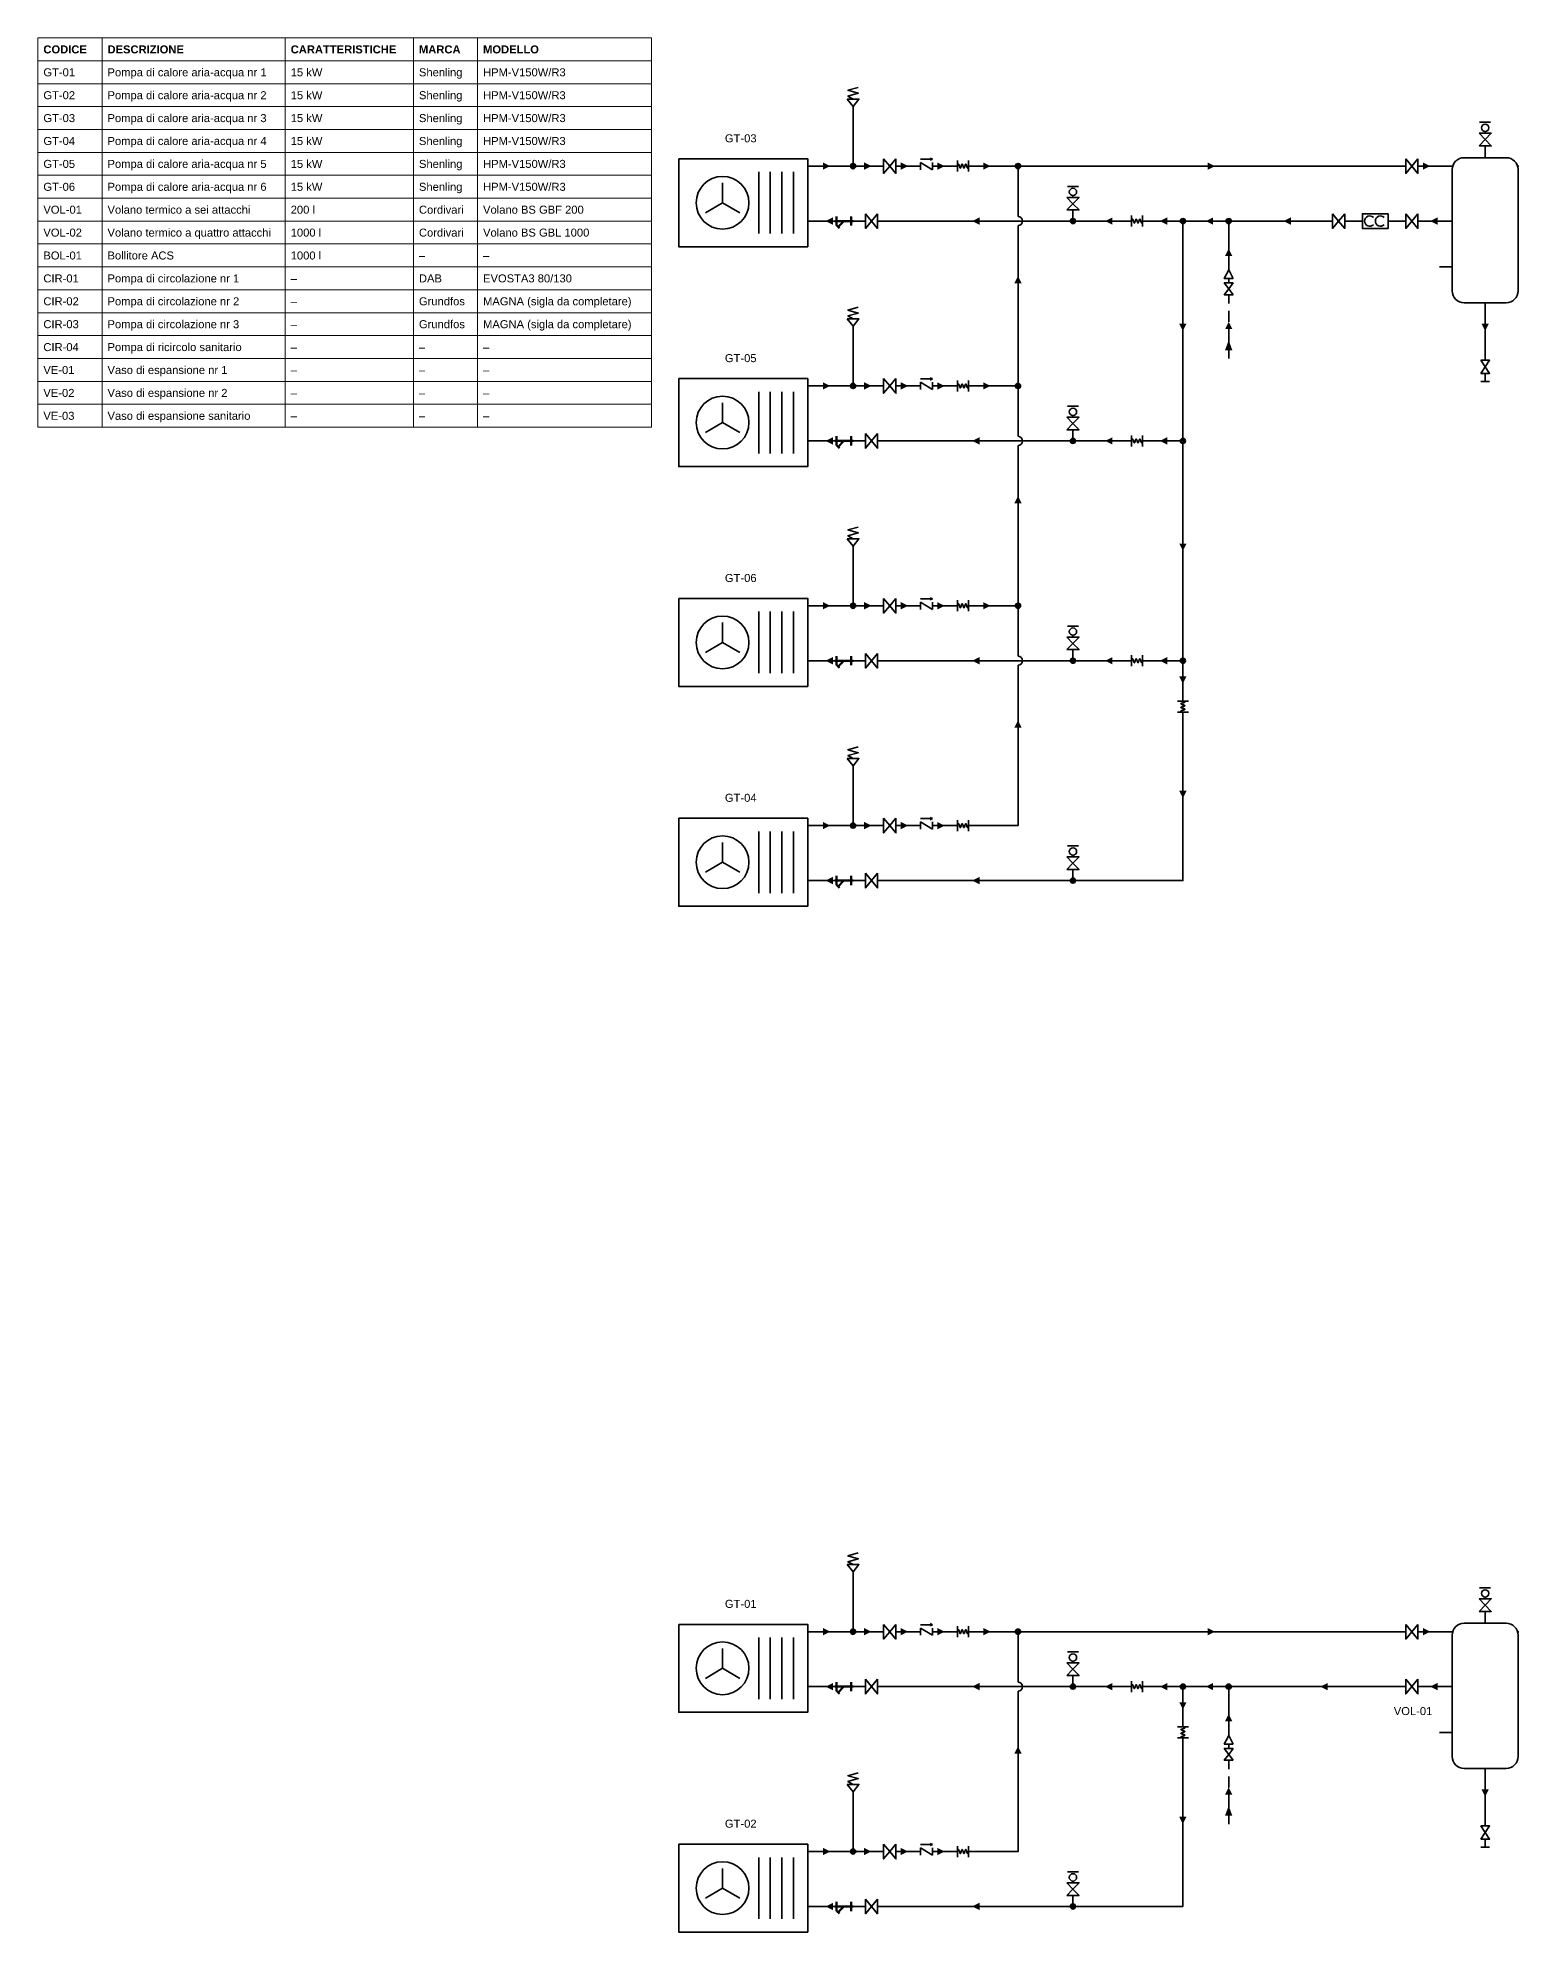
# Model space of a CAD drawing. Header units: millimetres. Extents: x 10 to 831, y 46 to 578.
# Drawn here: x 10 to 412, y 61 to 578 of the extents above; entities that cross this region are included whole.
import ezdxf

# ---------------------------------------------------------------- set-up
doc = ezdxf.new("R2010")
doc.units = ezdxf.units.MM
doc.linetypes.add('NOVEC_TRATTO_3_2', pattern=[5, 3, -2])
for name, color, linetype, lineweight in [('M-ANNO-IDEN', 7, 'Continuous', 18), ('M-ANNO-SCHD', 7, 'Continuous', 18), ('M-DIAG-EQPM', 7, 'Continuous', 35)]:
    doc.layers.add(name, color=color, linetype=linetype, lineweight=lineweight)
for name, color, linetype, lineweight, true_color in [('M-HWTR-RETN', 142, 'Continuous', 35, 0x2471a3), ('M-HWTR-SPLY', 22, 'Continuous', 35, 0xc0392b), ('P-DOMW-CPIP', 161, 'NOVEC_TRATTO_3_2', 35, 0x5dade2)]:
    doc.layers.add(name, color=color, linetype=linetype, lineweight=lineweight, true_color=true_color)
doc.styles.add('NOVEC_ARIAL', font='arial.ttf')
doc.styles.add('NOVEC_ARIAL_GRASSETTO', font='arialbd.ttf')

# ---------------------------------------------------------------- blocks, each defined once
blk = doc.blocks.new('NoveC_FlowArrow')
h = blk.add_hatch(color=0)
h.dxf.hatch_style = 1
h.paths.add_polyline_path([(0, 0), (-2, 1), (-2, -1)])
blk = doc.blocks.new('NoveC_HeatPumpAirWater')
at = {"color": 0, "linetype": 'Continuous', "lineweight": -2}
for p, q in [((40, -5), (37.6, -5)), ((14.368, -15), (14.368, -9.6)), ((24.224, -6.6), (24.224, -23.4)), ((27.392, -6.6), (27.392, -23.4)), ((30.56, -6.6), (30.56, -23.4)), ((33.728, -6.6), (33.728, -23.4)), ((14.368, -15), (9.688, -17.736)), ((14.368, -15), (19.048, -17.736)), ((40, -20), (37.6, -20))]:
    blk.add_line(p, q, dxfattribs=at)
blk.add_lwpolyline([(2.4, -3), (37.6, -3), (37.6, -27), (2.4, -27)], close=True, dxfattribs=at)
blk.add_circle((14.368, -15), 7.2, dxfattribs=at)
blk = doc.blocks.new('NoveC_BufferSixPort')
at = {"color": 0, "linetype": 'Continuous', "lineweight": -2}
for p, q in [((12.5, 0), (12.5, -2.7)), ((0, -5), (3.5, -5)), ((25, -5), (21.5, -5)), ((0, -20), (3.5, -20)), ((25, -20), (21.5, -20)), ((25, -27.5), (21.5, -27.5)), ((0, -32.5), (3.5, -32.5)), ((25, -37.5), (21.5, -37.5)), ((12.5, -45), (12.5, -42.3))]:
    blk.add_line(p, q, dxfattribs=at)
blk.add_lwpolyline([(6.74, -2.7), (18.26, -2.7, -0.414214), (21.5, -5.94), (21.5, -39.06, -0.414214), (18.26, -42.3), (6.74, -42.3, -0.414214), (3.5, -39.06), (3.5, -5.94, -0.414214)], format="xyb", close=True, dxfattribs=at)
blk = doc.blocks.new('NoveC_AirVentWithValve')
at = {"color": 0, "linetype": 'Continuous', "lineweight": -2}
for p, q in [((1, -0.525), (4, -0.525)), ((2.5, -3.05), (2.5, -3.525)), ((2.5, -6.975), (2.5, -7.5))]:
    blk.add_line(p, q, dxfattribs=at)
for points in [[(0.8333, -3.525), (4.1667, -3.525), (2.5, -5.25)], [(0.8333, -6.975), (4.1667, -6.975), (2.5, -5.25)]]:
    blk.add_lwpolyline(points, close=True, dxfattribs=at)
blk.add_circle((2.5, -2.05), 1, dxfattribs=at)
blk = doc.blocks.new('NoveC_DrainConnection')
at = {"color": 0, "linetype": 'Continuous', "lineweight": -2}
for p, q in [((2.5, 0), (2.5, -3)), ((1.3, -8.8), (3.7, -8.8)), ((2.5, -6.6), (2.5, -8.8))]:
    blk.add_line(p, q, dxfattribs=at)
for points in [[(1.3, -3), (3.7, -3), (2.5, -4.8)], [(1.3, -6.6), (3.7, -6.6), (2.5, -4.8)]]:
    blk.add_lwpolyline(points, close=True, dxfattribs=at)
blk = doc.blocks.new('NoveC_BufferFourPort')
at = {"color": 0, "linetype": 'Continuous', "lineweight": -2}
for p, q in [((12.5, 0), (12.5, -2.7)), ((0, -5), (3.5, -5)), ((25, -5), (21.5, -5)), ((0, -20), (3.5, -20)), ((25, -20), (21.5, -20)), ((0, -32.5), (3.5, -32.5)), ((12.5, -45), (12.5, -42.3))]:
    blk.add_line(p, q, dxfattribs=at)
blk.add_lwpolyline([(6.74, -2.7), (18.26, -2.7, -0.414214), (21.5, -5.94), (21.5, -39.06, -0.414214), (18.26, -42.3), (6.74, -42.3, -0.414214), (3.5, -39.06), (3.5, -5.94, -0.414214)], format="xyb", close=True, dxfattribs=at)
blk = doc.blocks.new('NoveC_TeeBranch')
at = {"linetype": 'Continuous', "lineweight": -2}
h = blk.add_hatch(color=0, dxfattribs=at)
h.dxf.hatch_style = 1
h.paths.add_polyline_path([(1.8, -2.5, 1), (3.2, -2.5, 1)])
at = {"color": 0, "linetype": 'Continuous', "lineweight": -2}
for p, q in [((2.5, 0), (2.5, -2.5)), ((0, -2.5), (5, -2.5))]:
    blk.add_line(p, q, dxfattribs=at)
blk.add_circle((2.5, -2.5), 0.7, dxfattribs=at)
blk = doc.blocks.new('NoveC_TeeJunction')
at = {"linetype": 'Continuous', "lineweight": -2}
h = blk.add_hatch(color=0, dxfattribs=at)
h.dxf.hatch_style = 1
h.paths.add_polyline_path([(1.8, -2.5, 1), (3.2, -2.5, 1)])
at = {"color": 0, "linetype": 'Continuous', "lineweight": -2}
for p, q in [((2.5, 0), (2.5, -2.5)), ((0, -2.5), (5, -2.5))]:
    blk.add_line(p, q, dxfattribs=at)
blk.add_circle((2.5, -2.5), 0.7, dxfattribs=at)
blk = doc.blocks.new('NoveC_FillingUnit')
at = {"color": 0, "linetype": 'Continuous', "lineweight": -2}
for p, q in [((2.5, 0), (2.5, -2.4)), ((2.5, -5.6), (2.5, -6.8)), ((2.5, -9.2), (2.5, -10))]:
    blk.add_line(p, q, dxfattribs=at)
for points in [[(1.3, -2.4), (3.7, -2.4), (2.5, -4)], [(1.3, -5.6), (3.7, -5.6), (2.5, -4)], [(1.3, -6.8), (3.7, -6.8), (2.5, -9.2)]]:
    blk.add_lwpolyline(points, close=True, dxfattribs=at)
blk = doc.blocks.new('NoveC_NetworkBoundary')
at = {"color": 0, "linetype": 'Continuous', "lineweight": -2}
blk.add_line((0, -2.5), (5, -2.5), dxfattribs=at)
blk = doc.blocks.new('NoveC_ValveSafety')
at = {"color": 0, "linetype": 'Continuous', "lineweight": -2}
blk.add_line((2.5, -10), (2.5, -6.2), dxfattribs=at)
blk.add_lwpolyline([(0.9, -4.2), (4.1, -4.2), (2.5, -6.2)], close=True, dxfattribs=at)
blk.add_lwpolyline([(2.5, -4.2), (1.1, -3.4), (3.9, -2.6), (1.1, -1.8), (3.9, -1)], dxfattribs=at)
blk = doc.blocks.new('NoveC_ValveIsolation')
at = {"color": 0, "linetype": 'Continuous', "lineweight": -2}
for p, q in [((0, -2.5), (0.8333, -2.5)), ((4.1667, -2.5), (5, -2.5))]:
    blk.add_line(p, q, dxfattribs=at)
for points in [[(0.8333, -0.5), (0.8333, -4.5), (2.5, -2.5)], [(4.1667, -0.5), (4.1667, -4.5), (2.5, -2.5)]]:
    blk.add_lwpolyline(points, close=True, dxfattribs=at)
blk = doc.blocks.new('NoveC_ValveCheck')
at = {"color": 0, "linetype": 'Continuous', "lineweight": -2}
for p, q in [((0, -2.5), (0.85, -2.5)), ((0.85, -0.6), (4.15, -0.6)), ((0.85, -1.51), (0.85, -3.49)), ((0.85, -1.51), (4.15, -3.49)), ((4.15, -0.6), (3.55, -0.3)), ((4.15, -0.6), (3.55, -0.9)), ((4.15, -1.51), (4.15, -3.49)), ((4.15, -2.5), (5, -2.5))]:
    blk.add_line(p, q, dxfattribs=at)
blk = doc.blocks.new('NoveC_FlexibleJoint')
at = {"color": 0, "linetype": 'Continuous', "lineweight": -2}
for p, q in [((0, -2.5), (1, -2.5)), ((1, -1), (1, -4)), ((4, -1), (4, -4)), ((4, -2.5), (5, -2.5))]:
    blk.add_line(p, q, dxfattribs=at)
blk.add_lwpolyline([(1, -2.5), (1.04, -2.33), (1.08, -2.19), (1.12, -2.09), (1.17, -2.01), (1.21, -1.97), (1.25, -1.95), (1.29, -1.97), (1.33, -2.01), (1.38, -2.09), (1.42, -2.19), (1.46, -2.33), (1.5, -2.5), (1.54, -2.67), (1.58, -2.81), (1.62, -2.91), (1.67, -2.99), (1.71, -3.03), (1.75, -3.05), (1.79, -3.03), (1.83, -2.99), (1.88, -2.91), (1.92, -2.81), (1.96, -2.67), (2, -2.5), (2.04, -2.33), (2.08, -2.19), (2.12, -2.09), (2.17, -2.01), (2.21, -1.97), (2.25, -1.95), (2.29, -1.97), (2.33, -2.01), (2.38, -2.09), (2.42, -2.19), (2.46, -2.33), (2.5, -2.5), (2.54, -2.67), (2.58, -2.81), (2.62, -2.91), (2.67, -2.99), (2.71, -3.03), (2.75, -3.05), (2.79, -3.03), (2.83, -2.99), (2.88, -2.91), (2.92, -2.81), (2.96, -2.67), (3, -2.5), (3.04, -2.33), (3.08, -2.19), (3.12, -2.09), (3.17, -2.01), (3.21, -1.97), (3.25, -1.95), (3.29, -1.97), (3.33, -2.01), (3.38, -2.09), (3.42, -2.19), (3.46, -2.33), (3.5, -2.5), (3.54, -2.67), (3.58, -2.81), (3.62, -2.91), (3.67, -2.99), (3.71, -3.03), (3.75, -3.05), (3.79, -3.03), (3.83, -2.99), (3.88, -2.91), (3.92, -2.81), (3.96, -2.67), (4, -2.5)], dxfattribs=at)
blk = doc.blocks.new('NoveC_Strainer')
at = {"color": 0, "linetype": 'Continuous', "lineweight": -2}
for p, q in [((0, -2.5), (5, -2.5)), ((0.5, -1.25), (0.5, -3.75)), ((0.5464, -3.7464), (1.2536, -4.4536)), ((2.5, -2.5), (0.9, -4.1)), ((4.5, -1.25), (4.5, -3.75))]:
    blk.add_line(p, q, dxfattribs=at)
blk = doc.blocks.new('NoveC_HeatMeter')
at = {"color": 0, "linetype": 'Continuous', "lineweight": -2}
for p, q in [((0, -2.5), (1.5, -2.5)), ((8.5, -2.5), (10, -2.5))]:
    blk.add_line(p, q, dxfattribs=at)
blk.add_lwpolyline([(1.5, -0.5), (8.5, -0.5), (8.5, -4.5), (1.5, -4.5)], close=True, dxfattribs=at)
blk = doc.blocks.new('NoveC_HeatMeter_Sigla')
at = {"color": 0, "linetype": 'Continuous', "lineweight": -2}
for points in [[(-0.49, 0.98, 2.448775), (-0.49, -0.98)], [(2.45, 0.98, 2.448775), (2.45, -0.98)]]:
    blk.add_lwpolyline(points, format="xyb", dxfattribs=at)

msp = doc.modelspace()

# ---------------------------------------------------------------- linework, layer by layer
at = {"layer": 'M-ANNO-SCHD'}
for p, q in [((10, 578), (177.5, 578)), ((10, 578), (10, 471.75)), ((27.5, 578), (27.5, 471.75)), ((77.5, 578), (77.5, 471.75)), ((112.5, 578), (112.5, 471.75)), ((130, 578), (130, 471.75)), ((177.5, 578), (177.5, 471.75)), ((10, 571.75), (177.5, 571.75)), ((10, 565.5), (177.5, 565.5)), ((10, 559.25), (177.5, 559.25)), ((10, 553), (177.5, 553)), ((10, 546.75), (177.5, 546.75)), ((10, 540.5), (177.5, 540.5)), ((10, 534.25), (177.5, 534.25)), ((10, 528), (177.5, 528)), ((10, 521.75), (177.5, 521.75)), ((10, 515.5), (177.5, 515.5)), ((10, 509.25), (177.5, 509.25)), ((10, 503), (177.5, 503)), ((10, 496.75), (177.5, 496.75)), ((10, 490.5), (177.5, 490.5)), ((10, 484.25), (177.5, 484.25)), ((10, 478), (177.5, 478)), ((10, 471.75), (177.5, 471.75))]:
    msp.add_line(p, q, dxfattribs=at)
at = {"layer": 'M-HWTR-RETN', "flags": 128}
for points in [[(227.5, 528), (222.5, 528)], [(235, 528), (232.5, 528)], [(290, 528), (240, 528)], [(307.5, 528), (295, 528)], [(320, 528), (312.5, 528)], [(332.5, 528), (325, 528)], [(362.5, 528), (337.5, 528)], [(370, 528), (367.5, 528)], [(382.5, 528), (380, 528)], [(392.5, 528), (387.5, 528)], [(322.5, 525.5), (322.5, 470.5)], [(335, 515.5), (335, 525.5)], [(227.5, 468), (222.5, 468)], [(235, 468), (232.5, 468)], [(290, 468), (240, 468)], [(307.5, 468), (295, 468)], [(320, 468), (312.5, 468)], [(322.5, 465.5), (322.5, 410.5)], [(227.5, 408), (222.5, 408)], [(235, 408), (232.5, 408)], [(290, 408), (240, 408)], [(307.5, 408), (295, 408)], [(320, 408), (312.5, 408)], [(322.5, 405.5), (322.5, 398)], [(322.5, 393), (322.5, 348), (295, 348)], [(227.5, 348), (222.5, 348)], [(235, 348), (232.5, 348)], [(290, 348), (240, 348)], [(227.5, 128), (222.5, 128)], [(235, 128), (232.5, 128)], [(290, 128), (240, 128)], [(307.5, 128), (295, 128)], [(320, 128), (312.5, 128)], [(322.5, 125.5), (322.5, 118)], [(332.5, 128), (325, 128)], [(335, 115.5), (335, 125.5)], [(382.5, 128), (337.5, 128)], [(392.5, 128), (387.5, 128)], [(322.5, 113), (322.5, 68), (295, 68)], [(227.5, 68), (222.5, 68)], [(235, 68), (232.5, 68)], [(290, 68), (240, 68)]]:
    msp.add_lwpolyline(points, dxfattribs=at)
at = {"layer": 'M-HWTR-SPLY', "flags": 128}
for points in [[(232.5, 545.5), (232.5, 555.5)], [(222.5, 543), (230, 543)], [(235, 543), (240, 543)], [(245, 543), (250, 543)], [(255, 543), (260, 543)], [(265, 543), (275, 543)], [(280, 543), (382.5, 543)], [(387.5, 543), (392.5, 543)], [(277.5, 529.25), (277.5, 540.5)], [(277.5, 485.5), (277.5, 526.75)], [(405, 503), (405, 493)], [(232.5, 485.5), (232.5, 495.5)], [(222.5, 483), (230, 483)], [(235, 483), (240, 483)], [(245, 483), (250, 483)], [(255, 483), (260, 483)], [(265, 483), (275, 483)], [(277.5, 469.25), (277.5, 480.5)], [(277.5, 425.5), (277.5, 466.75)], [(232.5, 425.5), (232.5, 435.5)], [(222.5, 423), (230, 423)], [(235, 423), (240, 423)], [(245, 423), (250, 423)], [(255, 423), (260, 423)], [(265, 423), (275, 423)], [(277.5, 409.25), (277.5, 420.5)], [(265, 363), (277.5, 363), (277.5, 406.75)], [(232.5, 365.5), (232.5, 375.5)], [(222.5, 363), (230, 363)], [(235, 363), (240, 363)], [(245, 363), (250, 363)], [(255, 363), (260, 363)], [(232.5, 145.5), (232.5, 155.5)], [(222.5, 143), (230, 143)], [(235, 143), (240, 143)], [(245, 143), (250, 143)], [(255, 143), (260, 143)], [(265, 143), (275, 143)], [(277.5, 129.25), (277.5, 140.5)], [(280, 143), (382.5, 143)], [(387.5, 143), (392.5, 143)], [(265, 83), (277.5, 83), (277.5, 126.75)], [(405, 103), (405, 93)], [(232.5, 85.5), (232.5, 95.5)], [(222.5, 83), (230, 83)], [(235, 83), (240, 83)], [(245, 83), (250, 83)], [(255, 83), (260, 83)]]:
    msp.add_lwpolyline(points, dxfattribs=at)
at = {"layer": 'M-HWTR-SPLY', "linetype": 'Continuous'}
for centre in [(277.5, 528), (277.5, 468), (277.5, 408), (277.5, 128)]:
    msp.add_arc(centre, 1.25, 270, 90, dxfattribs=at)
at = {"layer": 'P-DOMW-CPIP', "flags": 128}
for points in [[(335, 495.5), (335, 505.5)], [(335, 95.5), (335, 105.5)]]:
    msp.add_lwpolyline(points, dxfattribs=at)

# ---------------------------------------------------------------- block references
at = {"layer": 'M-DIAG-EQPM'}
for name, p in [('NoveC_ValveSafety', (230, 565.5)), ('NoveC_AirVentWithValve', (402.5, 555.5)), ('NoveC_HeatPumpAirWater', (182.5, 548)), ('NoveC_TeeBranch', (230, 545.5)), ('NoveC_ValveIsolation', (240, 545.5)), ('NoveC_ValveCheck', (250, 545.5)), ('NoveC_FlexibleJoint', (260, 545.5)), ('NoveC_ValveIsolation', (382.5, 545.5)), ('NoveC_BufferFourPort', (392.5, 548)), ('NoveC_AirVentWithValve', (290, 538)), ('NoveC_ValveIsolation', (235, 530.5)), ('NoveC_TeeBranch', (290, 530.5)), ('NoveC_FlexibleJoint', (307.5, 530.5)), ('NoveC_ValveIsolation', (362.5, 530.5)), ('NoveC_HeatMeter_Sigla', (375, 528)), ('NoveC_ValveIsolation', (382.5, 530.5)), ('NoveC_ValveSafety', (230, 505.5)), ('NoveC_DrainConnection', (402.5, 493)), ('NoveC_HeatPumpAirWater', (182.5, 488)), ('NoveC_TeeBranch', (230, 485.5)), ('NoveC_ValveIsolation', (240, 485.5)), ('NoveC_ValveCheck', (250, 485.5)), ('NoveC_FlexibleJoint', (260, 485.5)), ('NoveC_AirVentWithValve', (290, 478)), ('NoveC_TeeBranch', (290, 470.5)), ('NoveC_ValveIsolation', (235, 470.5)), ('NoveC_FlexibleJoint', (307.5, 470.5)), ('NoveC_ValveSafety', (230, 445.5)), ('NoveC_HeatPumpAirWater', (182.5, 428)), ('NoveC_TeeBranch', (230, 425.5)), ('NoveC_ValveIsolation', (240, 425.5)), ('NoveC_ValveCheck', (250, 425.5)), ('NoveC_FlexibleJoint', (260, 425.5)), ('NoveC_AirVentWithValve', (290, 418)), ('NoveC_ValveIsolation', (235, 410.5)), ('NoveC_TeeBranch', (290, 410.5)), ('NoveC_FlexibleJoint', (307.5, 410.5)), ('NoveC_ValveSafety', (230, 385.5)), ('NoveC_HeatPumpAirWater', (182.5, 368)), ('NoveC_TeeBranch', (230, 365.5)), ('NoveC_ValveIsolation', (240, 365.5)), ('NoveC_ValveCheck', (250, 365.5)), ('NoveC_FlexibleJoint', (260, 365.5)), ('NoveC_AirVentWithValve', (290, 358)), ('NoveC_ValveIsolation', (235, 350.5)), ('NoveC_TeeBranch', (290, 350.5)), ('NoveC_ValveSafety', (230, 165.5)), ('NoveC_AirVentWithValve', (402.5, 155.5)), ('NoveC_HeatPumpAirWater', (182.5, 148)), ('NoveC_TeeBranch', (230, 145.5)), ('NoveC_ValveIsolation', (240, 145.5)), ('NoveC_ValveCheck', (250, 145.5)), ('NoveC_ValveIsolation', (382.5, 145.5)), ('NoveC_BufferSixPort', (392.5, 148)), ('NoveC_FlexibleJoint', (260, 145.5)), ('NoveC_AirVentWithValve', (290, 138)), ('NoveC_ValveIsolation', (235, 130.5)), ('NoveC_TeeBranch', (290, 130.5)), ('NoveC_FlexibleJoint', (307.5, 130.5)), ('NoveC_ValveIsolation', (382.5, 130.5)), ('NoveC_ValveSafety', (230, 105.5)), ('NoveC_DrainConnection', (402.5, 93)), ('NoveC_HeatPumpAirWater', (182.5, 88)), ('NoveC_TeeBranch', (230, 85.5)), ('NoveC_ValveIsolation', (240, 85.5)), ('NoveC_ValveCheck', (250, 85.5)), ('NoveC_FlexibleJoint', (260, 85.5)), ('NoveC_AirVentWithValve', (290, 78)), ('NoveC_ValveIsolation', (235, 70.5)), ('NoveC_TeeBranch', (290, 70.5))]:
    msp.add_blockref(name, p, dxfattribs=at)
for name, p, rotation in [('NoveC_TeeJunction', (280, 540.5), 180), ('NoveC_TeeJunction', (325, 525.5), 180), ('NoveC_TeeBranch', (337.5, 525.5), 180), ('NoveC_FillingUnit', (337.5, 505.5), 180), ('NoveC_TeeJunction', (275, 480.5), 90), ('NoveC_TeeJunction', (320, 465.5), 90), ('NoveC_TeeJunction', (275, 420.5), 90), ('NoveC_TeeJunction', (320, 405.5), 90), ('NoveC_FlexibleJoint', (325, 398), 270), ('NoveC_TeeJunction', (280, 140.5), 180), ('NoveC_TeeJunction', (325, 125.5), 180), ('NoveC_TeeBranch', (337.5, 125.5), 180), ('NoveC_FlexibleJoint', (325, 118), 270), ('NoveC_FillingUnit', (337.5, 105.5), 180)]:
    msp.add_blockref(name, p, dxfattribs=dict(at, rotation=rotation))
at = {"layer": 'M-DIAG-EQPM', "lineweight": 50}
for p in [(227.5, 530.5), (227.5, 470.5), (227.5, 410.5), (227.5, 350.5), (227.5, 130.5), (227.5, 70.5)]:
    msp.add_blockref('NoveC_Strainer', p, dxfattribs=at)
at = {"layer": 'M-DIAG-EQPM', "xscale": -1}
msp.add_blockref('NoveC_HeatMeter', (380, 530.5), dxfattribs=at)
at = {"layer": 'M-DIAG-EQPM'}
for name, p, xscale, rotation in [('NoveC_FlowArrow', (335, 495.5), 1.375, 90), ('NoveC_NetworkBoundary', (337.5, 490.5), -1, 270), ('NoveC_FlowArrow', (335, 95.5), 1.375, 90), ('NoveC_NetworkBoundary', (337.5, 90.5), -1, 270)]:
    msp.add_blockref(name, p, dxfattribs=dict(at, xscale=xscale, rotation=rotation))
at = {"layer": 'M-HWTR-RETN'}
for p, rotation in [((225, 528), 180), ((265, 528), 180), ((301.25, 528), 180), ((316.25, 528), 180), ((328.75, 528), 180), ((350, 528), 180), ((390, 528), 180), ((335, 520.5), 90), ((322.5, 498), 270), ((225, 468), 180), ((265, 468), 180), ((301.25, 468), 180), ((316.25, 468), 180), ((322.5, 438), 270), ((225, 408), 180), ((265, 408), 180), ((301.25, 408), 180), ((316.25, 408), 180), ((322.5, 401.75), 270), ((322.5, 370.5), 270), ((225, 348), 180), ((265, 348), 180), ((225, 128), 180), ((265, 128), 180), ((301.25, 128), 180), ((316.25, 128), 180), ((328.75, 128), 180), ((360, 128), 180), ((390, 128), 180), ((322.5, 121.75), 270), ((335, 120.5), 90), ((322.5, 90.5), 270), ((225, 68), 180), ((265, 68), 180)]:
    msp.add_blockref('NoveC_FlowArrow', p, dxfattribs=dict(at, rotation=rotation))
at = {"layer": 'M-HWTR-SPLY'}
for p in [(226.25, 543), (237.5, 543), (247.5, 543), (257.5, 543), (270, 543), (331.25, 543), (390, 543), (226.25, 483), (237.5, 483), (247.5, 483), (257.5, 483), (270, 483), (226.25, 423), (237.5, 423), (247.5, 423), (257.5, 423), (270, 423), (226.25, 363), (237.5, 363), (247.5, 363), (257.5, 363), (226.25, 143), (237.5, 143), (247.5, 143), (257.5, 143), (270, 143), (331.25, 143), (390, 143), (226.25, 83), (237.5, 83), (247.5, 83), (257.5, 83)]:
    msp.add_blockref('NoveC_FlowArrow', p, dxfattribs=at)
for p, rotation in [((277.5, 513), 90), ((405, 498), 270), ((277.5, 453), 90), ((277.5, 391.75), 90), ((277.5, 111.75), 90), ((405, 98), 270)]:
    msp.add_blockref('NoveC_FlowArrow', p, dxfattribs=dict(at, rotation=rotation))
at = {"layer": 'P-DOMW-CPIP', "rotation": 90}
for p in [(335, 500.5), (335, 100.5)]:
    msp.add_blockref('NoveC_FlowArrow', p, dxfattribs=at)

# ---------------------------------------------------------------- texts
at = {"layer": 'M-ANNO-IDEN', "style": 'NOVEC_ARIAL'}
for s, p in [('GT-03', (197.5, 549.5)), ('GT-05', (197.5, 489.5)), ('GT-06', (197.5, 429.5)), ('GT-04', (197.5, 369.5)), ('GT-01', (197.5, 149.5)), ('VOL-01', (380.05895, 120.2375)), ('GT-02', (197.5, 89.5))]:
    msp.add_text(s, height=2.1844, dxfattribs=at).set_placement(p)
at = {"layer": 'M-ANNO-SCHD'}
for s, style, p in [('CODICE', 'NOVEC_ARIAL_GRASSETTO', (11.5, 573.76375)), ('DESCRIZIONE', 'NOVEC_ARIAL_GRASSETTO', (29, 573.76375)), ('CARATTERISTICHE', 'NOVEC_ARIAL_GRASSETTO', (79, 573.76375)), ('MARCA', 'NOVEC_ARIAL_GRASSETTO', (114, 573.76375)), ('MODELLO', 'NOVEC_ARIAL_GRASSETTO', (131.5, 573.76375)), ('GT-01', 'NOVEC_ARIAL', (11.5, 567.51375)), ('Pompa di calore aria-acqua nr 1', 'NOVEC_ARIAL', (29, 567.51375)), ('15 kW', 'NOVEC_ARIAL', (79, 567.51375)), ('Shenling', 'NOVEC_ARIAL', (114, 567.51375)), ('HPM-V150W/R3', 'NOVEC_ARIAL', (131.5, 567.51375)), ('Pompa di calore aria-acqua nr 2', 'NOVEC_ARIAL', (29, 561.26375)), ('15 kW', 'NOVEC_ARIAL', (79, 561.26375)), ('Shenling', 'NOVEC_ARIAL', (114, 561.26375)), ('HPM-V150W/R3', 'NOVEC_ARIAL', (131.5, 561.26375)), ('GT-02', 'NOVEC_ARIAL', (11.5, 561.26375)), ('GT-03', 'NOVEC_ARIAL', (11.5, 555.01375)), ('Pompa di calore aria-acqua nr 3', 'NOVEC_ARIAL', (29, 555.01375)), ('15 kW', 'NOVEC_ARIAL', (79, 555.01375)), ('Shenling', 'NOVEC_ARIAL', (114, 555.01375)), ('HPM-V150W/R3', 'NOVEC_ARIAL', (131.5, 555.01375)), ('GT-04', 'NOVEC_ARIAL', (11.5, 548.76375)), ('Pompa di calore aria-acqua nr 4', 'NOVEC_ARIAL', (29, 548.76375)), ('15 kW', 'NOVEC_ARIAL', (79, 548.76375)), ('Shenling', 'NOVEC_ARIAL', (114, 548.76375)), ('HPM-V150W/R3', 'NOVEC_ARIAL', (131.5, 548.76375)), ('GT-05', 'NOVEC_ARIAL', (11.5, 542.51375)), ('Pompa di calore aria-acqua nr 5', 'NOVEC_ARIAL', (29, 542.51375)), ('15 kW', 'NOVEC_ARIAL', (79, 542.51375)), ('Shenling', 'NOVEC_ARIAL', (114, 542.51375)), ('HPM-V150W/R3', 'NOVEC_ARIAL', (131.5, 542.51375)), ('GT-06', 'NOVEC_ARIAL', (11.5, 536.26375)), ('Pompa di calore aria-acqua nr 6', 'NOVEC_ARIAL', (29, 536.26375)), ('15 kW', 'NOVEC_ARIAL', (79, 536.26375)), ('Shenling', 'NOVEC_ARIAL', (114, 536.26375)), ('HPM-V150W/R3', 'NOVEC_ARIAL', (131.5, 536.26375)), ('VOL-01', 'NOVEC_ARIAL', (11.5, 530.01375)), ('Volano termico a sei attacchi', 'NOVEC_ARIAL', (29, 530.01375)), ('200 l', 'NOVEC_ARIAL', (79, 530.01375)), ('Cordivari', 'NOVEC_ARIAL', (114, 530.01375)), ('Volano BS GBF 200', 'NOVEC_ARIAL', (131.5, 530.01375)), ('VOL-02', 'NOVEC_ARIAL', (11.5, 523.76375)), ('Volano termico a quattro attacchi', 'NOVEC_ARIAL', (29, 523.76375)), ('1000 l', 'NOVEC_ARIAL', (79, 523.76375)), ('Cordivari', 'NOVEC_ARIAL', (114, 523.76375)), ('Volano BS GBL 1000', 'NOVEC_ARIAL', (131.5, 523.76375)), ('BOL-01', 'NOVEC_ARIAL', (11.5, 517.51375)), ('Bollitore ACS', 'NOVEC_ARIAL', (29, 517.51375)), ('1000 l', 'NOVEC_ARIAL', (79, 517.51375)), ('–', 'NOVEC_ARIAL', (114, 517.51375)), ('–', 'NOVEC_ARIAL', (131.5, 517.51375)), ('CIR-01', 'NOVEC_ARIAL', (11.5, 511.26375)), ('Pompa di circolazione nr 1', 'NOVEC_ARIAL', (29, 511.26375)), ('–', 'NOVEC_ARIAL', (79, 511.26375)), ('DAB', 'NOVEC_ARIAL', (114, 511.26375)), ('EVOSTA3 80/130', 'NOVEC_ARIAL', (131.5, 511.26375)), ('CIR-02', 'NOVEC_ARIAL', (11.5, 505.01375)), ('Pompa di circolazione nr 2', 'NOVEC_ARIAL', (29, 505.01375)), ('Grundfos', 'NOVEC_ARIAL', (114, 505.01375)), ('MAGNA (sigla da completare)', 'NOVEC_ARIAL', (131.5, 505.01375)), ('–', 'NOVEC_ARIAL', (79, 505.01375)), ('CIR-03', 'NOVEC_ARIAL', (11.5, 498.76375)), ('Pompa di circolazione nr 3', 'NOVEC_ARIAL', (29, 498.76375)), ('–', 'NOVEC_ARIAL', (79, 498.76375)), ('Grundfos', 'NOVEC_ARIAL', (114, 498.76375)), ('MAGNA (sigla da completare)', 'NOVEC_ARIAL', (131.5, 498.76375)), ('CIR-04', 'NOVEC_ARIAL', (11.5, 492.51375)), ('Pompa di ricircolo sanitario', 'NOVEC_ARIAL', (29, 492.51375)), ('–', 'NOVEC_ARIAL', (79, 492.51375)), ('–', 'NOVEC_ARIAL', (114, 492.51375)), ('–', 'NOVEC_ARIAL', (131.5, 492.51375)), ('VE-01', 'NOVEC_ARIAL', (11.5, 486.26375)), ('Vaso di espansione nr 1', 'NOVEC_ARIAL', (29, 486.26375)), ('–', 'NOVEC_ARIAL', (79, 486.26375)), ('–', 'NOVEC_ARIAL', (114, 486.26375)), ('–', 'NOVEC_ARIAL', (131.5, 486.26375)), ('VE-02', 'NOVEC_ARIAL', (11.5, 480.01375)), ('Vaso di espansione nr 2', 'NOVEC_ARIAL', (29, 480.01375)), ('–', 'NOVEC_ARIAL', (79, 480.01375)), ('–', 'NOVEC_ARIAL', (114, 480.01375)), ('–', 'NOVEC_ARIAL', (131.5, 480.01375)), ('VE-03', 'NOVEC_ARIAL', (11.5, 473.76375)), ('Vaso di espansione sanitario', 'NOVEC_ARIAL', (29, 473.76375)), ('–', 'NOVEC_ARIAL', (79, 473.76375)), ('–', 'NOVEC_ARIAL', (114, 473.76375)), ('–', 'NOVEC_ARIAL', (131.5, 473.76375))]:
    msp.add_text(s, height=2.1844, dxfattribs=dict(at, style=style)).set_placement(p)

doc.saveas('drawing.dxf')
